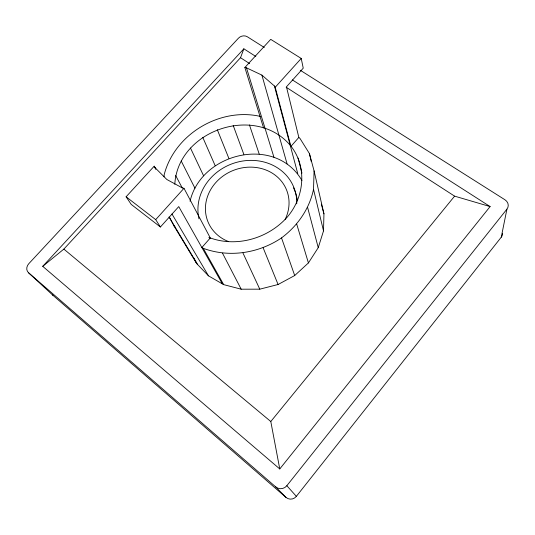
<?xml version="1.0" encoding="UTF-8"?>
<svg xmlns="http://www.w3.org/2000/svg" width="535" height="535" viewBox="0 0 535 535"><rect width="100%" height="100%" fill="white"/><g stroke="black" fill="none" stroke-linecap="round" stroke-linejoin="round"><path stroke-width="0.8" d="M169.776 217.812L173.895 225.777L196.706 263.615L208.503 275.859L223.677 284.627L241.191 289.201L259.783 289.174L278.08 284.506L294.705 275.532L308.421 262.926L318.245 247.658L323.514 230.893L323.949 213.853L314.085 170.906L309.424 153.565L299.988 138.445L298.838 137.421L286.446 86.837L303.238 68.166L301.225 58.455L270.723 39.356L244.856 67.51L263.561 127.892M323.514 230.893L313.523 189.323L314.085 170.906M174.791 184.294C177.854 130.426 254.894 103.89 290.197 145.226C307.612 166.238 304.448 197.228 287.114 217.25C268.309 238.276 237.139 247.591 210.295 237.955L183.993 188.3L182.328 187.912L166.84 179.492L154.909 167.562L154.194 166.198L126.099 196.786L131.229 204.417L160.4 226.994L178.75 206.59L222.386 283.878M164.004 176.838L164.258 174.397C174.805 133.977 219.932 107.174 260.425 116.423M264.303 47.495L247.364 36.781A6.447 5.303 -18 0 0 238.429 38.206L28.816 263.675A7.069 6.005 -41.6 0 0 28.556 272.776L52.911 295.287L285.957 497.383A7.684 7.37 -87.9 0 0 296.357 496.346L501.255 237.192L506.926 209.152A7.61 6.688 7.4 0 0 504.96 199.776L300.296 70.272M210.295 237.955L201.862 247.524L203.28 248.327C229.248 257.95 258.753 253.282 281.524 237.908C297.513 225.937 309.411 209.018 313.523 189.323M190.052 201.254C201.334 152.508 275.585 134.987 301.921 180.476M292.404 79.916L490.113 206.57L279.758 468.941L42.733 266.336L63.859 249.096L240.523 57.706L243.86 48.819L255.824 56.483M28.556 272.776L275.652 486.843A8.239 7.918 -83.3 0 0 286.84 485.713L506.926 209.152M279.758 468.941L270.797 421.52L454.596 196.144L490.113 206.57M298.838 137.421L290.92 146.409L275.217 87.265L274.415 85.988L261.903 75.114L246.468 67.825L244.856 67.51M160.4 226.994L155.705 219.638L183.993 188.3M275.217 87.265L301.225 58.455M42.733 266.336L243.86 48.819M240.523 57.706L249.644 63.605M286.145 87.212L454.596 196.144M126.099 196.786L155.705 219.638M63.859 249.096L270.797 421.52M275.652 486.843L285.957 497.383M173.895 225.777L174.972 226.887M286.84 485.713L296.357 496.346M169.02 216.996L197.703 264.651M171.962 213.98L208.503 275.859M154.909 167.562L155.732 169.006M154.194 166.198L155.839 169.093M203.28 248.327L223.677 284.627M175.647 175.534L182.315 188.046M222.493 253.155L241.191 289.201M193.637 257.703L196.706 263.615M181.225 161.022L194.941 188.186M190.473 148.035L203.608 175.821M242.957 252.995L259.783 289.174M202.772 137.381L215.17 165.696M263.14 247.785L278.08 284.506M217.317 129.697L228.88 158.427M233.207 125.457L243.873 154.454M281.524 237.908L294.705 275.532M249.444 124.929L259.214 154.047M246.468 67.825L273.94 157.257M296.718 224.125L308.421 262.926M261.903 75.114L287.088 163.924M321.361 204.176L323.949 213.853M274.415 85.988L297.774 173.674M307.625 207.506L318.245 247.658M298.062 158.012L301.961 173.166M309.424 153.565L311.276 161.597M502.499 233.3A7.109 6.326 9.1 0 1 501.255 237.192M293.514 187.838A49.748 44.686 -22 0 1 297.36 200.685M198.987 218.842A50.109 44.933 -22 0 1 242.883 161.002A50.109 44.933 -22 0 1 296.744 203.835M210.028 238.556A50.109 44.933 -22 0 1 208.904 237.4M228.505 241.573A42.399 38.018 -22 0 1 209.673 191.483A42.399 38.018 -22 0 1 265.253 169.742A42.399 38.018 -22 0 1 285.135 219.424M52.911 295.287A6.627 5.724 -42.7 0 1 52.383 294.752"/></g></svg>
